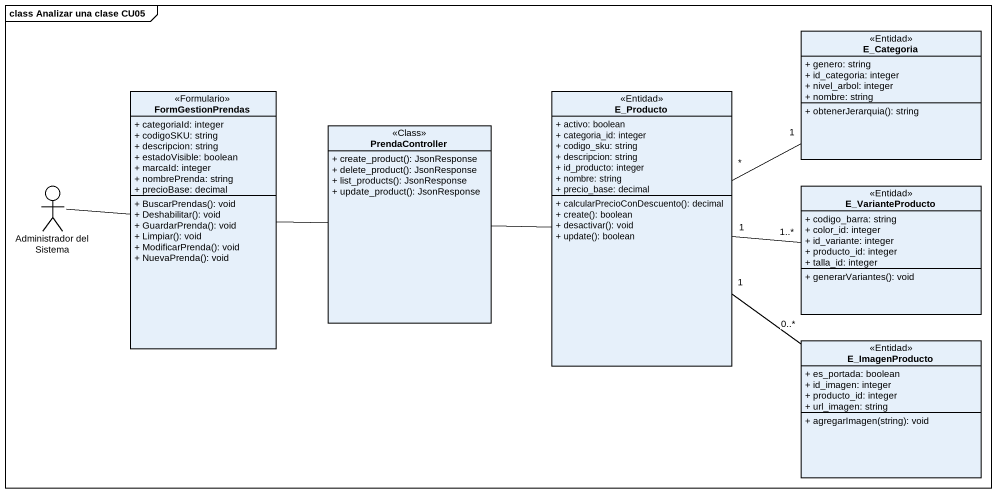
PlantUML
@startuml
mainframe class Analizar una clase CU05
allowmixing
hide circle
hide empty members
skinparam classAttributeIconSize 0
class E_Categoria <<Entidad>> {
  + genero: string
  + id_categoria: integer
  + nivel_arbol: integer
  + nombre: string
  + obtenerJerarquia(): string
}
class FormGestionPrendas <<Formulario>> {
  + categoriaId: integer
  + codigoSKU: string
  + descripcion: string
  + estadoVisible: boolean
  + marcaId: integer
  + nombrePrenda: string
  + precioBase: decimal
  + BuscarPrendas(): void
  + Deshabilitar(): void
  + GuardarPrenda(): void
  + Limpiar(): void
  + ModificarPrenda(): void
  + NuevaPrenda(): void
}
class E_Producto <<Entidad>> {
  + activo: boolean
  + categoria_id: integer
  + codigo_sku: string
  + descripcion: string
  + id_producto: integer
  + nombre: string
  + precio_base: decimal
  + calcularPrecioConDescuento(): decimal
  + create(): boolean
  + desactivar(): void
  + update(): boolean
}
class PrendaController <<Class>> {
  + create_product(): JsonResponse
  + delete_product(): JsonResponse
  + list_products(): JsonResponse
  + update_product(): JsonResponse
}
actor "Administrador del Sistema" as Administrador_del_Sistema
class E_VarianteProducto <<Entidad>> {
  + codigo_barra: string
  + color_id: integer
  + id_variante: integer
  + producto_id: integer
  + talla_id: integer
  + generarVariantes(): void
}
class E_ImagenProducto <<Entidad>> {
  + es_portada: boolean
  + id_imagen: integer
  + producto_id: integer
  + url_imagen: string
  + agregarImagen(string): void
}
FormGestionPrendas -right- PrendaController
E_Producto "*" -right- "1" E_Categoria
E_Producto "1" -right- "1..*" E_VarianteProducto
E_Producto "1" -- "0..*" E_ImagenProducto
PrendaController -right- E_Producto
Administrador_del_Sistema -right- FormGestionPrendas
@enduml
